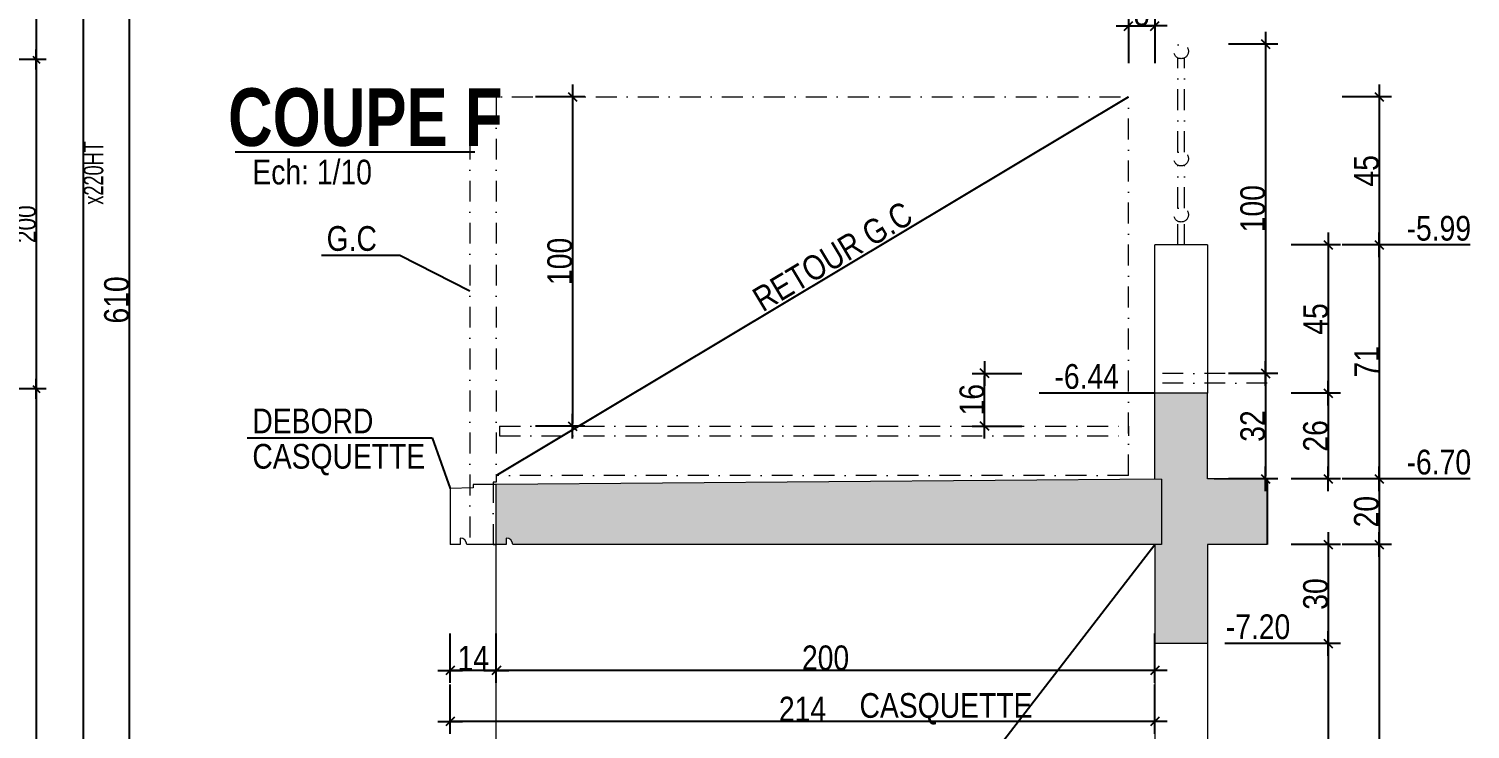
# Model space of a CAD drawing. Header units: millimetres. Extents: x 0 to 26881, y -27198 to -22998.
# Drawn here: x 23542 to 24418, y -24370 to -23945 of the extents above; entities that cross this region are included whole.
import ezdxf
from ezdxf.enums import TextEntityAlignment as Align

# ---------------------------------------------------------------- set-up
doc = ezdxf.new("R2010")
doc.units = ezdxf.units.MM
doc.linetypes.add('TIRETPTX2', pattern=[50.8, 25.4, -12.7, 0, -12.7])
for name, color, linetype in [('01_cote_gen', 4, 'Continuous'), ('01_linteaux', 2, 'Continuous'), ('01_poch_BN', 9, 'Continuous'), ('01_poch_murs', 253, 'Continuous'), ('01_texte', 230, 'Continuous'), ('AA_COTES', 2, 'Continuous')]:
    doc.layers.add(name, color=color, linetype=linetype)
doc.layers.add('01_murs_coup', color=5, linetype='Continuous', lineweight=60)
doc.layers.add('01_tram_axes', color=2, linetype='TIRETPTX2', lineweight=9)
doc.styles.add('ARIAL NA', font='ARIALN.TTF')
doc.styles.add('impact', font='impact.ttf')
doc.styles.add('STYLE2', font='ARIALN.TTF')
doc.dimstyles.new('JB25', dxfattribs={"dimscale": 0.1, "dimtxt": 150, "dimasz": 15, "dimexe": 0.1, "dimexo": 0.1, "dimgap": 0.09, "dimtad": 1, "dimdec": 1, "dimlfac": 0.5, "dimdsep": 46, "dimtxsty": 'STYLE2', "dimblk1": 'BOND_G', "dimblk2": 'BOND_D', "dimsah": 1, "dimcen": 1.5, "dimdle": 0.01, "dimse1": 1, "dimse2": 1, "dimclrd": 4, "dimclre": 2, "dimclrt": 6, "dimazin": 2, "dimtfac": 2.333333, "dimtdec": 1, "dimtix": 1, "dimtmove": 2, "dimatfit": 3, "dimldrblk": 'BOND_G', "dimfxl": 1, "dimtolj": 1, "dimtzin": 0, "dimarcsym": 0})
doc.dimstyles.new('JB50', dxfattribs={"dimscale": 0.1, "dimtxt": 150, "dimasz": 15, "dimexe": 0.1, "dimexo": 0.1, "dimgap": 0.09, "dimtad": 1, "dimdec": 1, "dimdsep": 46, "dimtxsty": 'STYLE2', "dimblk1": 'BOND_G', "dimblk2": 'BOND_D', "dimsah": 1, "dimcen": 1.5, "dimdle": 0.01, "dimse1": 1, "dimse2": 1, "dimclrd": 4, "dimclre": 2, "dimclrt": 6, "dimazin": 2, "dimtfac": 2.333333, "dimtdec": 1, "dimtix": 1, "dimtmove": 2, "dimatfit": 3, "dimldrblk": 'BOND_G', "dimfxl": 1, "dimtolj": 1, "dimtzin": 0, "dimarcsym": 0})
doc.dimstyles.new('JB50res', dxfattribs={"dimscale": 0.1, "dimtxt": 120, "dimasz": 12, "dimexe": 0.1, "dimexo": 0.1, "dimgap": 0.09, "dimtad": 1, "dimdec": 1, "dimdsep": 46, "dimtxsty": 'STYLE2', "dimblk1": 'BOND_G', "dimblk2": 'BOND_D', "dimsah": 1, "dimcen": 1.5, "dimdle": 0.01, "dimse1": 1, "dimse2": 1, "dimclrd": 4, "dimclre": 2, "dimclrt": 6, "dimazin": 2, "dimtfac": 2.333333, "dimtdec": 1, "dimtix": 1, "dimtmove": 2, "dimatfit": 3, "dimldrblk": 'BOND_G', "dimfxl": 1, "dimtolj": 1, "dimtzin": 0, "dimarcsym": 0})

# ---------------------------------------------------------------- blocks, each defined once
blk = doc.blocks.new('BOND_G')
at = {"layer": 'AA_COTES', "color": 0}
for p, q in [((0, -5), (0, 15)), ((5, 0), (-5, 0)), ((1.77, 1.77), (-1.77, -1.77))]:
    blk.add_line(p, q, dxfattribs=at)
blk = doc.blocks.new('BOND_D')
at = {"layer": 'AA_COTES', "color": 0}
for p, q in [((5, 0), (-5, 0)), ((-1.77, -1.77), (1.77, 1.77)), ((0, 5), (0, -15))]:
    blk.add_line(p, q, dxfattribs=at)
blk = doc.blocks.new('*D2567')
at = {"layer": '01_cote_gen', "color": 4, "lineweight": -2, "ltscale": 0.1, "transparency": 16777216}
blk.add_line((23546.39, -23797.61), (23546.39, -23962.21), dxfattribs=at)
at = {"layer": 'Defpoints', "color": 0, "ltscale": 0.1, "transparency": 16777216}
for p in [(23567.39, -23796.41), (23433.67, -23963.41), (23546.39, -23963.41)]:
    blk.add_point(p, dxfattribs=at)
at = {"layer": '01_cote_gen', "color": 4, "lineweight": -2, "ltscale": 0.1, "transparency": 16777216, "xscale": 1.2, "yscale": 1.2, "zscale": 1.2}
for name, p, rotation in [('BOND_G', (23546.39, -23796.41), 90), ('BOND_D', (23546.39, -23963.41), 270)]:
    blk.add_blockref(name, p, dxfattribs=dict(at, rotation=rotation))
at = {"layer": '01_cote_gen', "color": 6, "ltscale": 0.1, "transparency": 16777216, "insert": (23540.25, -23879.91), "char_height": 12, "attachment_point": 5, "rotation": 90, "style": 'STYLE2'}
blk.add_mtext('\\A1;167', dxfattribs=at)
blk = doc.blocks.new('*D2568')
at = {"layer": '01_cote_gen', "color": 4, "lineweight": -2, "ltscale": 0.1, "transparency": 16777216}
blk.add_line((23546.39, -23964.61), (23546.39, -24162.21), dxfattribs=at)
at = {"layer": 'Defpoints', "color": 0, "ltscale": 0.1, "transparency": 16777216}
for p in [(23433.67, -23963.41), (23433.67, -24163.41), (23546.39, -24163.41)]:
    blk.add_point(p, dxfattribs=at)
at = {"layer": '01_cote_gen', "color": 4, "lineweight": -2, "ltscale": 0.1, "transparency": 16777216, "xscale": 1.2, "yscale": 1.2, "zscale": 1.2}
for name, p, rotation in [('BOND_G', (23546.39, -23963.41), 90), ('BOND_D', (23546.39, -24163.41), 270)]:
    blk.add_blockref(name, p, dxfattribs=dict(at, rotation=rotation))
at = {"layer": '01_cote_gen', "color": 6, "ltscale": 0.1, "transparency": 16777216, "insert": (23540.25, -24063.41), "char_height": 12, "attachment_point": 5, "rotation": 90, "style": 'STYLE2'}
blk.add_mtext('\\A1;200', dxfattribs=at)
blk = doc.blocks.new('*D2569')
at = {"layer": '01_cote_gen', "color": 4, "lineweight": -2, "ltscale": 0.1, "transparency": 16777216}
blk.add_line((23546.39, -24164.61), (23546.39, -24762.21), dxfattribs=at)
at = {"layer": 'Defpoints', "color": 0, "ltscale": 0.1, "transparency": 16777216}
for p in [(23433.67, -24163.41), (23433.67, -24763.41), (23546.39, -24763.41)]:
    blk.add_point(p, dxfattribs=at)
at = {"layer": '01_cote_gen', "color": 4, "lineweight": -2, "ltscale": 0.1, "transparency": 16777216, "xscale": 1.2, "yscale": 1.2, "zscale": 1.2}
for name, p, rotation in [('BOND_G', (23546.39, -24163.41), 90), ('BOND_D', (23546.39, -24763.41), 270)]:
    blk.add_blockref(name, p, dxfattribs=dict(at, rotation=rotation))
at = {"layer": '01_cote_gen', "color": 6, "ltscale": 0.1, "transparency": 16777216, "insert": (23540.25, -24463.41), "char_height": 12, "attachment_point": 5, "rotation": 90, "style": 'STYLE2'}
blk.add_mtext('\\A1;600', dxfattribs=at)
blk = doc.blocks.new('*D2572')
at = {"layer": '01_cote_gen', "color": 4, "lineweight": -2, "ltscale": 0.1, "transparency": 16777216}
blk.add_line((23574.89, -23797.61), (23574.89, -25179.21), dxfattribs=at)
at = {"layer": 'Defpoints', "color": 0, "ltscale": 0.1, "transparency": 16777216}
for p in [(23582.39, -23796.41), (23552.39, -25180.41), (23574.89, -25180.41)]:
    blk.add_point(p, dxfattribs=at)
at = {"layer": '01_cote_gen', "color": 4, "lineweight": -2, "ltscale": 0.1, "transparency": 16777216, "xscale": 1.2, "yscale": 1.2, "zscale": 1.2}
for name, p, rotation in [('BOND_G', (23574.89, -23796.41), 90), ('BOND_D', (23574.89, -25180.41), 270)]:
    blk.add_blockref(name, p, dxfattribs=dict(at, rotation=rotation))
at = {"layer": '01_cote_gen', "color": 6, "ltscale": 0.1, "transparency": 16777216, "insert": (23568.75, -24488.41), "char_height": 12, "attachment_point": 5, "rotation": 90, "style": 'STYLE2'}
blk.add_mtext('\\A1;1384', dxfattribs=at)
blk = doc.blocks.new('*D2710')
at = {"layer": '01_cote_gen', "color": 4, "lineweight": -2, "ltscale": 0.1, "transparency": 16777216}
blk.add_line((23602.95, -23805.91), (23602.95, -24412.91), dxfattribs=at)
at = {"layer": 'Defpoints', "color": 0, "ltscale": 0.1, "transparency": 16777216}
for p in [(23598.73, -23804.41), (23598.73, -24414.41), (23602.95, -24414.41)]:
    blk.add_point(p, dxfattribs=at)
at = {"layer": '01_cote_gen', "color": 4, "lineweight": -2, "ltscale": 0.1, "transparency": 16777216, "xscale": 1.5, "yscale": 1.5, "zscale": 1.5}
for name, p, rotation in [('BOND_G', (23602.95, -23804.41), 90), ('BOND_D', (23602.95, -24414.41), 270)]:
    blk.add_blockref(name, p, dxfattribs=dict(at, rotation=rotation))
at = {"layer": '01_cote_gen', "color": 6, "ltscale": 0.1, "transparency": 16777216, "insert": (23595.28, -24109.41), "char_height": 15, "attachment_point": 5, "rotation": 90, "style": 'STYLE2'}
blk.add_mtext('\\A1;610', dxfattribs=at)
blk = doc.blocks.new('*D3621')
at = {"layer": '01_cote_gen', "color": 4, "lineweight": -2, "ltscale": 2, "transparency": 16777216}
blk.add_line((24224.41, -24334.52), (23827.41, -24334.52), dxfattribs=at)
at = {"layer": 'Defpoints', "color": 0, "ltscale": 2, "transparency": 16777216}
for p in [(23825.91, -24295.33), (24225.91, -24312.02), (23825.91, -24334.52)]:
    blk.add_point(p, dxfattribs=at)
at = {"layer": '01_cote_gen', "color": 4, "lineweight": -2, "ltscale": 2, "transparency": 16777216, "xscale": 1.5, "yscale": 1.5, "zscale": 1.5, "rotation": 180}
blk.add_blockref('BOND_D', (23825.91, -24334.52), dxfattribs=at)
at = {"layer": '01_cote_gen', "color": 4, "lineweight": -2, "ltscale": 2, "transparency": 16777216, "xscale": 1.5, "yscale": 1.5, "zscale": 1.5}
blk.add_blockref('BOND_G', (24225.91, -24334.52), dxfattribs=at)
at = {"layer": '01_cote_gen', "color": 6, "lineweight": 0, "ltscale": 2, "transparency": 16777216, "insert": (24025.91, -24326.85), "char_height": 15, "attachment_point": 5, "style": 'STYLE2'}
blk.add_mtext('\\A1;200', dxfattribs=at)
blk = doc.blocks.new('*D3622')
at = {"layer": '01_cote_gen', "color": 4, "lineweight": -2, "ltscale": 2, "transparency": 16777216}
blk.add_line((23824.41, -24334.52), (23799.41, -24334.52), dxfattribs=at)
at = {"layer": 'Defpoints', "color": 0, "ltscale": 2, "transparency": 16777216}
for p in [(23797.91, -24278.59), (23825.91, -24303.66), (23797.91, -24334.52)]:
    blk.add_point(p, dxfattribs=at)
at = {"layer": '01_cote_gen', "color": 4, "lineweight": -2, "ltscale": 2, "transparency": 16777216, "xscale": 1.5, "yscale": 1.5, "zscale": 1.5, "rotation": 180}
blk.add_blockref('BOND_D', (23797.91, -24334.52), dxfattribs=at)
at = {"layer": '01_cote_gen', "color": 4, "lineweight": -2, "ltscale": 2, "transparency": 16777216, "xscale": 1.5, "yscale": 1.5, "zscale": 1.5}
blk.add_blockref('BOND_G', (23825.91, -24334.52), dxfattribs=at)
at = {"layer": '01_cote_gen', "color": 6, "lineweight": 0, "ltscale": 2, "transparency": 16777216, "insert": (23811.91, -24326.98), "char_height": 15, "attachment_point": 5, "style": 'STYLE2'}
blk.add_mtext('\\A1;14', dxfattribs=at)
blk = doc.blocks.new('*D3623')
at = {"layer": '01_cote_gen', "color": 4, "lineweight": -2, "ltscale": 2, "transparency": 16777216}
blk.add_line((24224.41, -24365.41), (23799.41, -24365.41), dxfattribs=at)
at = {"layer": 'Defpoints', "color": 0, "ltscale": 2, "transparency": 16777216}
for p in [(23797.91, -24312.06), (24225.91, -24358.13), (23797.91, -24365.41)]:
    blk.add_point(p, dxfattribs=at)
at = {"layer": '01_cote_gen', "color": 4, "lineweight": -2, "ltscale": 2, "transparency": 16777216, "xscale": 1.5, "yscale": 1.5, "zscale": 1.5, "rotation": 180}
blk.add_blockref('BOND_D', (23797.91, -24365.41), dxfattribs=at)
at = {"layer": '01_cote_gen', "color": 4, "lineweight": -2, "ltscale": 2, "transparency": 16777216, "xscale": 1.5, "yscale": 1.5, "zscale": 1.5}
blk.add_blockref('BOND_G', (24225.91, -24365.41), dxfattribs=at)
at = {"layer": '01_cote_gen', "color": 6, "lineweight": 0, "ltscale": 2, "transparency": 16777216, "insert": (24011.91, -24357.87), "char_height": 15, "attachment_point": 5, "style": 'STYLE2'}
blk.add_mtext('\\A1;214', dxfattribs=at)
blk = doc.blocks.new('*D3625')
at = {"layer": '01_cote_gen', "color": 4, "lineweight": -2, "ltscale": 2, "transparency": 16777216}
blk.add_line((23872.17, -23987.5), (23872.17, -24184.5), dxfattribs=at)
at = {"layer": 'Defpoints', "color": 0, "ltscale": 2, "transparency": 16777216}
for p in [(23865.98, -23986), (23865.98, -24186), (23872.17, -24186)]:
    blk.add_point(p, dxfattribs=at)
at = {"layer": '01_cote_gen', "color": 4, "lineweight": -2, "ltscale": 2, "transparency": 16777216, "xscale": 1.5, "yscale": 1.5, "zscale": 1.5}
for name, p, rotation in [('BOND_G', (23872.17, -23986), 90), ('BOND_D', (23872.17, -24186), 270)]:
    blk.add_blockref(name, p, dxfattribs=dict(at, rotation=rotation))
at = {"layer": '01_cote_gen', "color": 6, "lineweight": 0, "ltscale": 2, "transparency": 16777216, "insert": (23864.51, -24086), "char_height": 15, "attachment_point": 5, "rotation": 90, "style": 'STYLE2'}
blk.add_mtext('\\A1;100', dxfattribs=at)
blk = doc.blocks.new('*D3626')
at = {"layer": '01_cote_gen', "color": 4, "lineweight": -2, "ltscale": 0.1, "transparency": 16777216}
blk.add_line((24362.16, -24219.5), (24362.16, -24256.5), dxfattribs=at)
at = {"layer": 'Defpoints', "color": 0, "ltscale": 0.1, "transparency": 16777216}
for p in [(24305.33, -24218), (24305.33, -24258), (24362.16, -24258)]:
    blk.add_point(p, dxfattribs=at)
at = {"layer": '01_cote_gen', "color": 4, "lineweight": -2, "ltscale": 0.1, "transparency": 16777216, "xscale": 1.5, "yscale": 1.5, "zscale": 1.5}
for name, p, rotation in [('BOND_G', (24362.16, -24218), 90), ('BOND_D', (24362.16, -24258), 270)]:
    blk.add_blockref(name, p, dxfattribs=dict(at, rotation=rotation))
at = {"layer": '01_cote_gen', "color": 6, "ltscale": 0.1, "transparency": 16777216, "insert": (24354.49, -24238), "char_height": 15, "attachment_point": 5, "rotation": 90, "style": 'STYLE2'}
blk.add_mtext('\\A1;20', dxfattribs=at)
blk = doc.blocks.new('*D3627')
at = {"layer": '01_cote_gen', "color": 4, "lineweight": -2, "ltscale": 0.1, "transparency": 16777216}
blk.add_line((24331.31, -24259.5), (24331.31, -24316.5), dxfattribs=at)
at = {"layer": 'Defpoints', "color": 0, "ltscale": 0.1, "transparency": 16777216}
for p in [(24304.33, -24258), (24268, -24318), (24331.31, -24318)]:
    blk.add_point(p, dxfattribs=at)
at = {"layer": '01_cote_gen', "color": 4, "lineweight": -2, "ltscale": 0.1, "transparency": 16777216, "xscale": 1.5, "yscale": 1.5, "zscale": 1.5}
for name, p, rotation in [('BOND_G', (24331.31, -24258), 90), ('BOND_D', (24331.31, -24318), 270)]:
    blk.add_blockref(name, p, dxfattribs=dict(at, rotation=rotation))
at = {"layer": '01_cote_gen', "color": 6, "ltscale": 0.1, "transparency": 16777216, "insert": (24323.65, -24288), "char_height": 15, "attachment_point": 5, "rotation": 90, "style": 'STYLE2'}
blk.add_mtext('\\A1;30', dxfattribs=at)
blk = doc.blocks.new('*D3628')
at = {"layer": '01_cote_gen', "color": 4, "lineweight": -2, "ltscale": 0.1, "transparency": 16777216}
blk.add_line((24331.31, -24319.5), (24331.31, -24756.5), dxfattribs=at)
at = {"layer": 'Defpoints', "color": 0, "ltscale": 0.1, "transparency": 16777216}
for p in [(24308.81, -24318), (24288.17, -24758), (24331.31, -24758)]:
    blk.add_point(p, dxfattribs=at)
at = {"layer": '01_cote_gen', "color": 4, "lineweight": -2, "ltscale": 0.1, "transparency": 16777216, "xscale": 1.5, "yscale": 1.5, "zscale": 1.5}
for name, p, rotation in [('BOND_G', (24331.31, -24318), 90), ('BOND_D', (24331.31, -24758), 270)]:
    blk.add_blockref(name, p, dxfattribs=dict(at, rotation=rotation))
at = {"layer": '01_cote_gen', "color": 6, "ltscale": 0.1, "transparency": 16777216, "insert": (24323.65, -24538), "char_height": 15, "attachment_point": 5, "rotation": 90, "style": 'STYLE2'}
blk.add_mtext('\\A1;220', dxfattribs=at)
blk = doc.blocks.new('*D3629')
at = {"layer": '01_cote_gen', "color": 4, "lineweight": -2, "ltscale": 0.1, "transparency": 16777216}
blk.add_line((24362.16, -24259.5), (24362.16, -24756.5), dxfattribs=at)
at = {"layer": 'Defpoints', "color": 0, "ltscale": 0.1, "transparency": 16777216}
for p in [(24354.66, -24258), (24308.81, -24758), (24362.16, -24758)]:
    blk.add_point(p, dxfattribs=at)
at = {"layer": '01_cote_gen', "color": 4, "lineweight": -2, "ltscale": 0.1, "transparency": 16777216, "xscale": 1.5, "yscale": 1.5, "zscale": 1.5}
for name, p, rotation in [('BOND_G', (24362.16, -24258), 90), ('BOND_D', (24362.16, -24758), 270)]:
    blk.add_blockref(name, p, dxfattribs=dict(at, rotation=rotation))
at = {"layer": '01_cote_gen', "color": 6, "ltscale": 0.1, "transparency": 16777216, "insert": (24354.49, -24508), "char_height": 15, "attachment_point": 5, "rotation": 90, "style": 'STYLE2'}
blk.add_mtext('\\A1;250', dxfattribs=at)
blk = doc.blocks.new('*D4253')
at = {"layer": '01_cote_gen', "color": 4, "lineweight": -2, "ltscale": 0.1, "transparency": 16777216}
blk.add_line((24362.16, -24077.5), (24362.16, -24216.5), dxfattribs=at)
at = {"layer": 'Defpoints', "color": 0, "ltscale": 0.1, "transparency": 16777216}
for p in [(24257.91, -24076), (24285.22, -24218), (24362.16, -24218)]:
    blk.add_point(p, dxfattribs=at)
at = {"layer": '01_cote_gen', "color": 4, "lineweight": -2, "ltscale": 0.1, "transparency": 16777216, "xscale": 1.5, "yscale": 1.5, "zscale": 1.5}
for name, p, rotation in [('BOND_G', (24362.16, -24076), 90), ('BOND_D', (24362.16, -24218), 270)]:
    blk.add_blockref(name, p, dxfattribs=dict(at, rotation=rotation))
at = {"layer": '01_cote_gen', "color": 6, "ltscale": 0.1, "transparency": 16777216, "insert": (24354.62, -24147), "char_height": 15, "attachment_point": 5, "rotation": 90, "style": 'STYLE2'}
blk.add_mtext('\\A1;71', dxfattribs=at)
blk = doc.blocks.new('*D4254')
at = {"layer": '01_cote_gen', "color": 4, "lineweight": -2, "ltscale": 0.1, "transparency": 16777216}
blk.add_line((24331.31, -24077.5), (24331.31, -24164.5), dxfattribs=at)
at = {"layer": 'Defpoints', "color": 0, "ltscale": 0.1, "transparency": 16777216}
for p in [(24339.66, -24076), (24257.91, -24166), (24331.31, -24166)]:
    blk.add_point(p, dxfattribs=at)
at = {"layer": '01_cote_gen', "color": 4, "lineweight": -2, "ltscale": 0.1, "transparency": 16777216, "xscale": 1.5, "yscale": 1.5, "zscale": 1.5}
for name, p, rotation in [('BOND_G', (24331.31, -24076), 90), ('BOND_D', (24331.31, -24166), 270)]:
    blk.add_blockref(name, p, dxfattribs=dict(at, rotation=rotation))
at = {"layer": '01_cote_gen', "color": 6, "ltscale": 0.1, "transparency": 16777216, "insert": (24323.68, -24121), "char_height": 15, "attachment_point": 5, "rotation": 90, "style": 'STYLE2'}
blk.add_mtext('\\A1;45', dxfattribs=at)
blk = doc.blocks.new('*D4255')
at = {"layer": '01_cote_gen', "color": 4, "lineweight": -2, "ltscale": 0.1, "transparency": 16777216}
blk.add_line((24331.31, -24167.5), (24331.31, -24216.5), dxfattribs=at)
at = {"layer": 'Defpoints', "color": 0, "ltscale": 0.1, "transparency": 16777216}
for p in [(24320.02, -24166), (24285.96, -24218), (24331.31, -24218)]:
    blk.add_point(p, dxfattribs=at)
at = {"layer": '01_cote_gen', "color": 4, "lineweight": -2, "ltscale": 0.1, "transparency": 16777216, "xscale": 1.5, "yscale": 1.5, "zscale": 1.5}
for name, p, rotation in [('BOND_G', (24331.31, -24166), 90), ('BOND_D', (24331.31, -24218), 270)]:
    blk.add_blockref(name, p, dxfattribs=dict(at, rotation=rotation))
at = {"layer": '01_cote_gen', "color": 6, "ltscale": 0.1, "transparency": 16777216, "insert": (24323.65, -24192), "char_height": 15, "attachment_point": 5, "rotation": 90, "style": 'STYLE2'}
blk.add_mtext('\\A1;26', dxfattribs=at)
blk = doc.blocks.new('*D4256')
at = {"layer": '01_cote_gen', "color": 4, "lineweight": -2, "ltscale": 0.1, "transparency": 16777216}
blk.add_line((24362.16, -23987.5), (24362.16, -24074.5), dxfattribs=at)
at = {"layer": 'Defpoints', "color": 0, "ltscale": 0.1, "transparency": 16777216}
for p in [(24209.91, -23986), (24347.22, -24076), (24362.16, -24076)]:
    blk.add_point(p, dxfattribs=at)
at = {"layer": '01_cote_gen', "color": 4, "lineweight": -2, "ltscale": 0.1, "transparency": 16777216, "xscale": 1.5, "yscale": 1.5, "zscale": 1.5}
for name, p, rotation in [('BOND_G', (24362.16, -23986), 90), ('BOND_D', (24362.16, -24076), 270)]:
    blk.add_blockref(name, p, dxfattribs=dict(at, rotation=rotation))
at = {"layer": '01_cote_gen', "color": 6, "ltscale": 0.1, "transparency": 16777216, "insert": (24354.52, -24031), "char_height": 15, "attachment_point": 5, "rotation": 90, "style": 'STYLE2'}
blk.add_mtext('\\A1;45', dxfattribs=at)
blk = doc.blocks.new('*D4257')
at = {"layer": '01_cote_gen', "color": 4, "lineweight": -2, "ltscale": 0.1, "transparency": 16777216}
blk.add_line((24211.41, -23943.04), (24224.41, -23943.04), dxfattribs=at)
at = {"layer": 'Defpoints', "color": 0, "ltscale": 0.1, "transparency": 16777216}
for p in [(24225.91, -23943.04), (24209.91, -23986), (24225.91, -24076)]:
    blk.add_point(p, dxfattribs=at)
at = {"layer": '01_cote_gen', "color": 4, "lineweight": -2, "ltscale": 0.1, "transparency": 16777216, "xscale": 1.5, "yscale": 1.5, "zscale": 1.5, "rotation": 180}
blk.add_blockref('BOND_G', (24209.91, -23943.04), dxfattribs=at)
at = {"layer": '01_cote_gen', "color": 4, "lineweight": -2, "ltscale": 0.1, "transparency": 16777216, "xscale": 1.5, "yscale": 1.5, "zscale": 1.5}
blk.add_blockref('BOND_D', (24225.91, -23943.04), dxfattribs=at)
at = {"layer": '01_cote_gen', "color": 6, "ltscale": 0.1, "transparency": 16777216, "insert": (24217.91, -23935.38), "char_height": 15, "attachment_point": 5, "style": 'STYLE2'}
blk.add_mtext('\\A1;8', dxfattribs=at)
blk = doc.blocks.new('*D4258')
at = {"layer": '01_cote_gen', "color": 4, "lineweight": -2, "ltscale": 0.1, "transparency": 16777216}
blk.add_line((24293.16, -23955.5), (24293.16, -24152.5), dxfattribs=at)
at = {"layer": 'Defpoints', "color": 0, "ltscale": 0.1, "transparency": 16777216}
for p in [(24241.91, -23954), (24286.74, -24154), (24293.16, -24154)]:
    blk.add_point(p, dxfattribs=at)
at = {"layer": '01_cote_gen', "color": 4, "lineweight": -2, "ltscale": 0.1, "transparency": 16777216, "xscale": 1.5, "yscale": 1.5, "zscale": 1.5}
for name, p, rotation in [('BOND_G', (24293.16, -23954), 90), ('BOND_D', (24293.16, -24154), 270)]:
    blk.add_blockref(name, p, dxfattribs=dict(at, rotation=rotation))
at = {"layer": '01_cote_gen', "color": 6, "ltscale": 0.1, "transparency": 16777216, "insert": (24285.49, -24054), "char_height": 15, "attachment_point": 5, "rotation": 90, "style": 'STYLE2'}
blk.add_mtext('\\A1;100', dxfattribs=at)
blk = doc.blocks.new('*D4259')
at = {"layer": '01_cote_gen', "color": 4, "lineweight": -2, "ltscale": 0.1, "transparency": 16777216}
blk.add_line((24293.16, -24155.5), (24293.16, -24216.5), dxfattribs=at)
at = {"layer": 'Defpoints', "color": 0, "ltscale": 0.1, "transparency": 16777216}
for p in [(24278.36, -24154), (24278.57, -24218), (24293.16, -24218)]:
    blk.add_point(p, dxfattribs=at)
at = {"layer": '01_cote_gen', "color": 4, "lineweight": -2, "ltscale": 0.1, "transparency": 16777216, "xscale": 1.5, "yscale": 1.5, "zscale": 1.5}
for name, p, rotation in [('BOND_G', (24293.16, -24154), 90), ('BOND_D', (24293.16, -24218), 270)]:
    blk.add_blockref(name, p, dxfattribs=dict(at, rotation=rotation))
at = {"layer": '01_cote_gen', "color": 6, "ltscale": 0.1, "transparency": 16777216, "insert": (24285.49, -24186), "char_height": 15, "attachment_point": 5, "rotation": 90, "style": 'STYLE2'}
blk.add_mtext('\\A1;32', dxfattribs=at)
blk = doc.blocks.new('*D4260')
at = {"layer": '01_cote_gen', "color": 4, "lineweight": -2, "ltscale": 0.1, "transparency": 16777216}
blk.add_line((24122.56, -24184.5), (24122.56, -24155.5), dxfattribs=at)
at = {"layer": 'Defpoints', "color": 0, "ltscale": 0.1, "transparency": 16777216}
for p in [(24122.56, -24154), (24225.91, -24154), (24209.91, -24186)]:
    blk.add_point(p, dxfattribs=at)
at = {"layer": '01_cote_gen', "color": 4, "lineweight": -2, "ltscale": 0.1, "transparency": 16777216, "xscale": 1.5, "yscale": 1.5, "zscale": 1.5}
for name, p, rotation in [('BOND_D', (24122.56, -24154), 90), ('BOND_G', (24122.56, -24186), 270)]:
    blk.add_blockref(name, p, dxfattribs=dict(at, rotation=rotation))
at = {"layer": '01_cote_gen', "color": 6, "ltscale": 0.1, "transparency": 16777216, "insert": (24114.89, -24170), "char_height": 15, "attachment_point": 5, "rotation": 90, "style": 'STYLE2'}
blk.add_mtext('\\A1;16', dxfattribs=at)

msp = doc.modelspace()

# ---------------------------------------------------------------- hatches: boundary and pattern name
at = {"layer": '01_poch_BN', "ltscale": 0.1}
h = msp.add_hatch(color=256, dxfattribs=at)
h.dxf.hatch_style = 1
h.paths.add_polyline_path([(24294.24, -24218), (24257.91, -24218), (24257.91, -24166), (24225.91, -24166), (24225.91, -24218.26), (24229.91, -24218.23), (24229.91, -24258), (24225.91, -24258), (24225.91, -24318), (24257.91, -24318), (24257.91, -24258), (24294.24, -24258)])
at = {"layer": '01_poch_murs', "ltscale": 0.1}
h = msp.add_hatch(dxfattribs=at)
h.set_pattern_fill('DOTS', color=256, scale=3)
h.paths.add_polyline_path([(24229.91, -24218.23), (23825.91, -24221.56), (23825.91, -24258), (23831.91, -24258), (23831.91, -24254, -0.414214), (23835.91, -24258), (24229.91, -24258)])
h.paths.add_polyline_path([(24225.91, -24772.29), (23825.91, -24776), (23825.91, -24812), (23831.91, -24812), (23831.91, -24808, -0.414214), (23835.91, -24812), (24225.91, -24812)])

# ---------------------------------------------------------------- linework, layer by layer
at = {"layer": '01_linteaux', "lineweight": 0}
for p, q in [((24257.91, -24076), (24225.91, -24076)), ((24225.91, -24166), (24225.91, -24076)), ((24257.91, -24076), (24257.91, -24166)), ((23811.91, -24223.54), (23797.91, -24224)), ((23797.91, -24224), (23797.91, -24258)), ((23811.91, -24221.54), (23811.91, -24223.54)), ((23825.91, -24221.56), (23811.91, -24221.56)), ((23803.91, -24258), (23797.91, -24258)), ((23803.91, -24254), (23803.91, -24258)), ((23825.91, -24258), (23807.91, -24258)), ((23825.91, -24776), (23825.91, -24258)), ((24225.91, -24318), (24225.91, -24772.18)), ((24257.91, -24318), (24257.91, -24758))]:
    msp.add_line(p, q, dxfattribs=at)
msp.add_arc((23803.91, -24258), 4, 0, 90, dxfattribs=at)
at = {"layer": '01_murs_coup', "linetype": 'Continuous', "lineweight": 0}
for p, q in [((24225.91, -24218.25), (24225.91, -24166)), ((24257.91, -24166), (24225.91, -24166)), ((24257.91, -24218), (24257.91, -24166)), ((24229.91, -24218.23), (23825.91, -24221.56)), ((24229.91, -24218.23), (24229.91, -24258)), ((24294.24, -24218), (24257.91, -24218)), ((24261.91, -24218), (24295.23, -24218)), ((23825.91, -24258), (23825.91, -24221.56)), ((23831.91, -24258), (23825.91, -24258)), ((23831.91, -24254), (23831.91, -24258)), ((24229.91, -24258), (23835.91, -24258)), ((24225.91, -24258), (24225.91, -24318)), ((24294.24, -24258), (24257.91, -24258)), ((24257.91, -24258), (24257.91, -24318)), ((24257.91, -24318), (24225.91, -24318))]:
    msp.add_line(p, q, dxfattribs=at)
msp.add_arc((23831.91, -24258), 4, 0, 90, dxfattribs=at)
at = {"layer": '01_poch_BN', "ltscale": 0.1}
msp.add_line((24294.24, -24218), (24294.24, -24258), dxfattribs=at)
at = {"layer": '01_texte'}
for p, q in [((23825.91, -24216), (24209.91, -23986)), ((23667.25, -24019.47), (23812.85, -24019.47)), ((24417.5, -24076), (24369.66, -24076)), ((23719.63, -24082.27), (23767.39, -24082.27)), ((23767.39, -24082.27), (23809.91, -24103.95)), ((24225.91, -24166), (24155.76, -24166)), ((23674.54, -24193.08), (23786.84, -24193.08)), ((23786.84, -24193.08), (23797.91, -24224)), ((24417.5, -24218), (24369.66, -24218)), ((23825.91, -24776), (24225.91, -24258)), ((24308.81, -24318), (24268.41, -24318))]:
    msp.add_line(p, q, dxfattribs=at)
at = {"layer": '01_tram_axes', "ltscale": 0.5}
for p, q in [((24239.91, -24019.64), (24239.91, -23962.43)), ((24243.91, -24019.64), (24243.91, -23962.43)), ((23809.91, -23986), (23809.91, -24258)), ((23809.91, -23986), (24209.91, -23986)), ((23825.91, -23986), (23825.91, -24220)), ((24209.91, -24216), (24209.91, -23986)), ((24239.91, -24053.67), (24239.91, -24027.59)), ((24243.91, -24053.67), (24243.91, -24027.59)), ((24239.91, -24076), (24239.91, -24061.63)), ((24243.91, -24076), (24243.91, -24061.63)), ((24294.24, -24154), (24225.91, -24154)), ((24225.91, -24160), (24225.91, -24154)), ((24294.24, -24160), (24225.91, -24160)), ((23827.91, -24186), (23827.91, -24192)), ((23827.91, -24186), (24209.91, -24186)), ((23827.91, -24192), (24209.91, -24192)), ((24209.91, -24186), (24209.91, -24192)), ((24209.91, -24216), (23825.91, -24216)), ((23823.91, -24220), (23823.91, -24258)), ((23825.91, -24220), (23823.91, -24220)), ((23823.91, -24258), (23825.91, -24258))]:
    msp.add_line(p, q, dxfattribs=at)
for centre in [(24241.91, -23958.45), (24241.91, -24023.61), (24241.91, -24057.65)]:
    msp.add_circle(centre, 4.45, dxfattribs=at)

# ---------------------------------------------------------------- texts
at = {"layer": '01_texte', "style": 'impact'}
msp.add_text('COUPE F', height=35, dxfattribs=at).set_placement((23746.38, -23998.37), align=Align.MIDDLE)
at = {"layer": '01_texte', "style": 'ARIAL NA', "width": 0.8}
msp.add_text('x220HT', height=12, rotation=90, dxfattribs=at).set_placement((23587.15, -24051.55))
at = {"layer": '01_texte'}
for s, style, p in [('Ech: 1/10', 'STYLE2', (23677.73, -24039.25)), ('-5.99', 'ARIAL NA', (24378.87, -24073.38)), ('G.C', 'STYLE2', (23722.81, -24079.59)), ('-6.44', 'ARIAL NA', (24164.97, -24163.38)), ('DEBORD ', 'STYLE2', (23677.72, -24190.4)), ('CASQUETTE', 'STYLE2', (23677.72, -24211.86)), ('-6.70', 'ARIAL NA', (24378.87, -24215.38)), ('-7.20', 'ARIAL NA', (24269.04, -24315.38)), ('CASQUETTE', 'STYLE2', (24046.56, -24363.19))]:
    msp.add_text(s, height=15, dxfattribs=dict(at, style=style)).set_placement(p)
at = {"layer": '01_texte', "style": 'STYLE2'}
msp.add_text('RETOUR G.C', height=15, rotation=30.91985, dxfattribs=at).set_placement((23987.75, -24117.1))

# ---------------------------------------------------------------- dimensions: what is measured, and where the dimension line sits
at = {"layer": '01_cote_gen', "ltscale": 0.1}
for base, p1, p2, dimstyle, picture, middle in [((23546.39, -23963.41), (23567.39, -23796.41), (23433.67, -23963.41), 'JB50res', '*D2567', (23540.25, -23879.91)), ((23574.89, -25180.41), (23582.39, -23796.41), (23552.39, -25180.41), 'JB50res', '*D2572', (23568.75, -24488.41)), ((23602.95, -24414.41), (23598.73, -23804.41), (23598.73, -24414.41), 'JB50', '*D2710', (23595.28, -24109.41)), ((24293.16, -24154), (24241.91, -23954), (24286.74, -24154), 'JB25', '*D4258', (24285.49, -24054)), ((23546.39, -24163.41), (23433.67, -23963.41), (23433.67, -24163.41), 'JB50res', '*D2568', (23540.25, -24063.41)), ((24362.16, -24076), (24209.91, -23986), (24347.22, -24076), 'JB25', '*D4256', (24354.52, -24031)), ((24362.16, -24218), (24257.91, -24076), (24285.22, -24218), 'JB25', '*D4253', (24354.62, -24147)), ((24331.31, -24166), (24339.66, -24076), (24257.91, -24166), 'JB25', '*D4254', (24323.68, -24121)), ((24122.56, -24154), (24209.91, -24186), (24225.91, -24154), 'JB25', '*D4260', (24114.89, -24170)), ((24293.16, -24218), (24278.36, -24154), (24278.57, -24218), 'JB25', '*D4259', (24285.49, -24186)), ((23546.39, -24763.41), (23433.67, -24163.41), (23433.67, -24763.41), 'JB50res', '*D2569', (23540.25, -24463.41)), ((24331.31, -24218), (24320.02, -24166), (24285.96, -24218), 'JB25', '*D4255', (24323.65, -24192)), ((24362.16, -24258), (24305.33, -24218), (24305.33, -24258), 'JB25', '*D3626', (24354.49, -24238)), ((24331.31, -24318), (24304.33, -24258), (24268, -24318), 'JB25', '*D3627', (24323.65, -24288)), ((24362.16, -24758), (24354.66, -24258), (24308.81, -24758), 'JB25', '*D3629', (24354.49, -24508)), ((24331.31, -24758), (24308.81, -24318), (24288.17, -24758), 'JB25', '*D3628', (24323.65, -24538))]:
    dim = msp.add_linear_dim(base=base, p1=p1, p2=p2, angle=90, dimstyle=dimstyle, dxfattribs=at)
    dim.commit()
    dim.dimension.update_dxf_attribs({"geometry": picture, "text_midpoint": middle})
dim = msp.add_linear_dim(base=(24225.91, -23943.04), p1=(24209.91, -23986), p2=(24225.91, -24076), dimstyle='JB25', dxfattribs=at)
dim.commit()
dim.dimension.update_dxf_attribs({"geometry": '*D4257', "text_midpoint": (24217.91, -23935.38)})
at = {"layer": '01_cote_gen', "lineweight": 0, "ltscale": 2}
dim = msp.add_linear_dim(base=(23872.17, -24186), p1=(23865.98, -23986), p2=(23865.98, -24186), angle=90, dimstyle='JB25', dxfattribs=at)
dim.commit()
dim.dimension.update_dxf_attribs({"geometry": '*D3625', "text_midpoint": (23864.51, -24086)})
for base, p1, p2, picture, middle in [((23797.91, -24334.52), (23825.91, -24303.66), (23797.91, -24278.59), '*D3622', (23811.91, -24326.98)), ((23825.91, -24334.52), (24225.91, -24312.02), (23825.91, -24295.33), '*D3621', (24025.91, -24326.85)), ((23797.91, -24365.41), (24225.91, -24358.13), (23797.91, -24312.06), '*D3623', (24011.91, -24357.87))]:
    dim = msp.add_linear_dim(base=base, p1=p1, p2=p2, dimstyle='JB25', dxfattribs=at)
    dim.commit()
    dim.dimension.update_dxf_attribs({"geometry": picture, "text_midpoint": middle})

doc.saveas('drawing.dxf')
